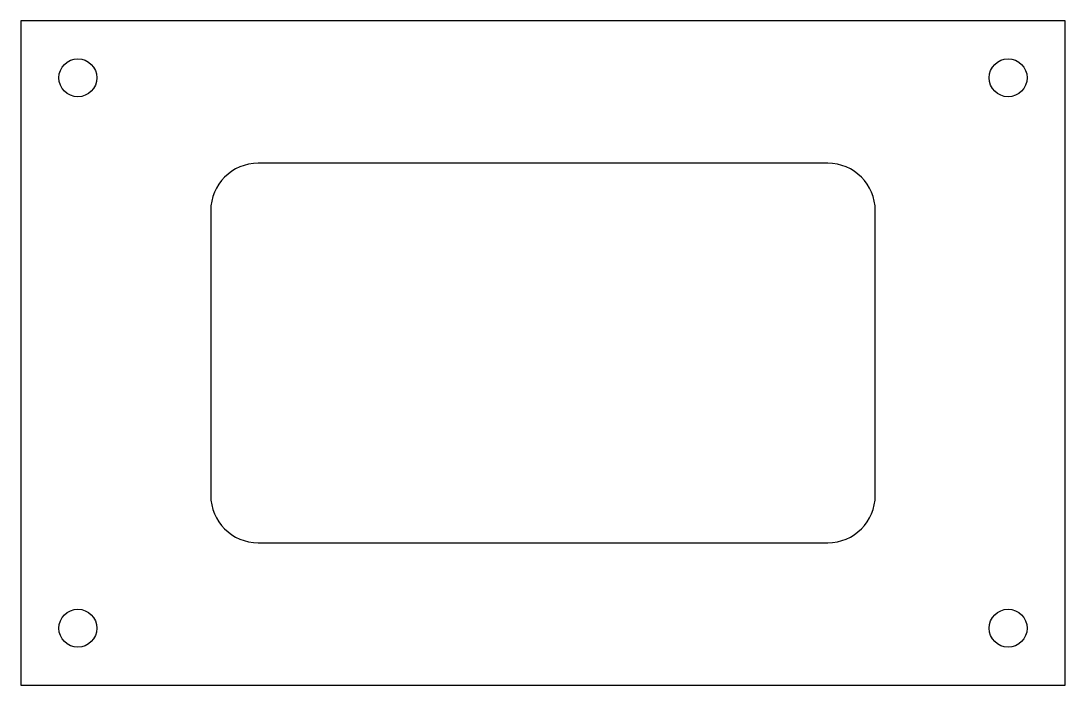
# Model space of a CAD drawing. Header units: millimetres. Extents: x -110 to 110, y -70 to 70.
import ezdxf

# ---------------------------------------------------------------- set-up
doc = ezdxf.new("R2010")
doc.units = ezdxf.units.MM

msp = doc.modelspace()

# ---------------------------------------------------------------- linework, layer by layer
for p, q in [((60, 40), (-60, 40)), ((-70, 30), (-70, -30)), ((70, -30), (70, 30)), ((-60, -40), (60, -40))]:
    msp.add_line(p, q)
msp.add_lwpolyline([(-110, -70), (110, -70), (110, 70), (-110, 70)], close=True)
for centre in [(-98, 58), (98, 58), (-98, -58), (98, -58)]:
    msp.add_circle(centre, 4)
for centre, start, end in [((-60, 30), 90, 180), ((60, 30), 0, 90), ((-60, -30), 180, 270), ((60, -30), 270, 360)]:
    msp.add_arc(centre, 10, start, end)

doc.saveas('drawing.dxf')
